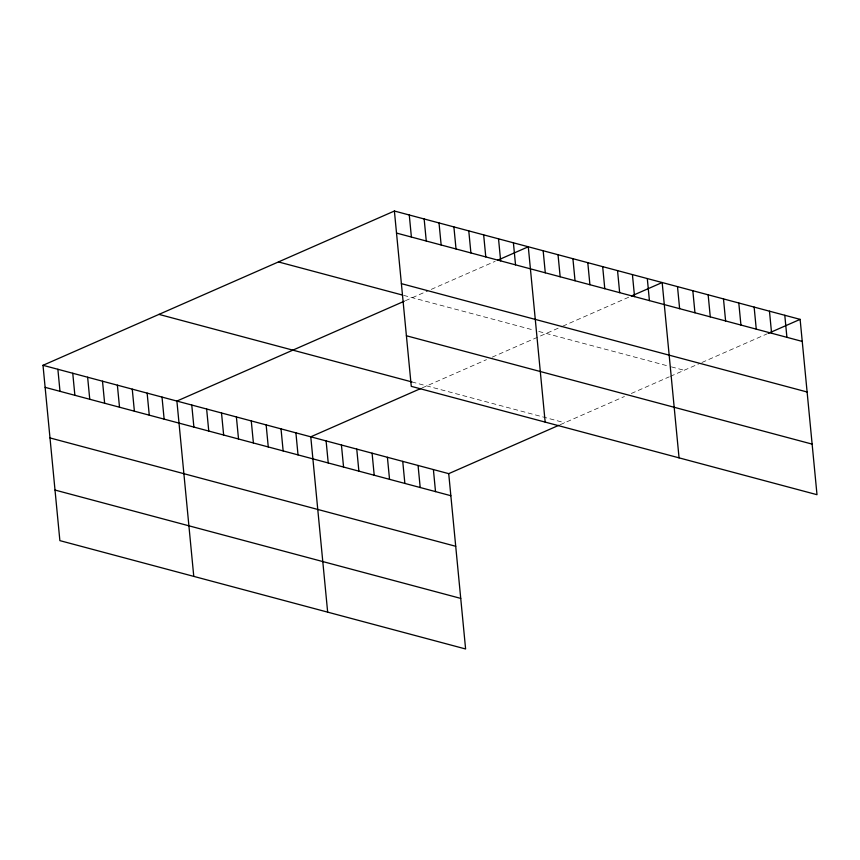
<?xml version="1.0" encoding="UTF-8"?>
<svg xmlns="http://www.w3.org/2000/svg" width="860" height="860" viewBox="0 0 860 860"><rect width="100%" height="100%" fill="white"/><g stroke="black" fill="none" stroke-linecap="round" stroke-linejoin="round"><path stroke-width="0.64" stroke-dasharray="4.3 3.22" d="M405.425 300.71L427.71 290.938M431.258 289.379L495.156 261.322M422.002 387.978L486.47 359.673M492.221 357.147L561.591 326.692M562.773 326.166L629.036 297.076M559.946 424.818L624.424 396.514M631.315 393.482L669.22 376.841M670.37 376.336L699.535 363.533M701.911 362.49L766.991 333.916M403.641 295.367L533.813 330.132M538.769 331.455L668.833 366.188M671.38 366.876L684.162 370.284M411.865 381.926L564.687 422.744"/><path stroke-width="1.29" d="M43 365.306L448.726 473.656L465.604 648.978L59.877 540.628L43 365.306L394.396 211.023L800.122 319.372L817 494.693L411.273 386.344L394.396 211.023M404.286 301.215L176.891 401.061L193.769 576.383M497.521 260.279L528.287 246.777L545.165 422.099M420.819 388.494L310.772 436.815L327.66 612.137M631.412 296.034L662.168 282.531L679.056 457.864M448.726 473.656L558.763 425.334M768.173 333.4L800.122 319.372M396.514 233.071L802.24 341.42M401.394 283.649L807.11 391.999M278.436 261.934L402.405 295.044M406.404 335.765L812.13 444.115M158.96 314.384L411.865 381.926M45.128 387.355L450.844 495.704M49.998 437.933L455.714 546.283M55.008 490.049L460.734 598.399M784.793 315.276L786.911 337.335M769.463 311.18L771.592 333.239M754.134 307.084L756.262 329.144M738.804 303L740.933 325.048M723.486 298.904L725.603 320.952M708.156 294.808L710.274 316.867M692.827 290.712L694.955 312.771M677.497 286.627L679.626 308.675M647.3 278.554L649.418 300.613M632.422 274.587L634.54 296.635M617.544 270.61L619.662 292.669M602.666 266.643L604.784 288.691M587.788 262.666L589.917 284.724M572.911 258.688L575.039 280.747M558.033 254.721L560.161 276.769M543.165 250.744L545.283 272.803M513.409 242.799L515.527 264.858M498.531 238.833L500.649 260.881M483.653 234.855L485.782 256.914M468.775 230.888L470.904 252.937M453.897 226.911L456.026 248.959M439.019 222.933L441.148 244.993M424.152 218.967L426.27 241.015M409.274 214.989L411.392 237.048M433.397 469.56L435.515 491.608M418.067 465.464L420.196 487.523M402.738 461.368L404.866 483.427M387.409 457.284L389.537 479.332M372.09 453.188L374.207 475.236M356.76 449.092L358.878 471.151M341.431 444.996L343.559 467.055M326.101 440.911L328.23 462.959M295.904 432.838L298.022 454.897M281.026 428.871L283.144 450.919M266.149 424.894L268.266 446.953M251.27 420.927L253.399 442.975M236.392 416.95L238.521 438.998M221.514 412.972L223.643 435.031M206.636 409.005L208.765 431.053M191.769 405.028L193.887 427.087M162.013 397.083L164.131 419.142M147.135 393.117L149.264 415.165M132.257 389.139L134.386 411.198M117.379 385.162L119.508 407.221M102.501 381.195L104.63 403.243M87.634 377.217L89.752 399.276M72.756 373.251L74.874 395.299M57.878 369.273L59.996 391.332"/></g></svg>
